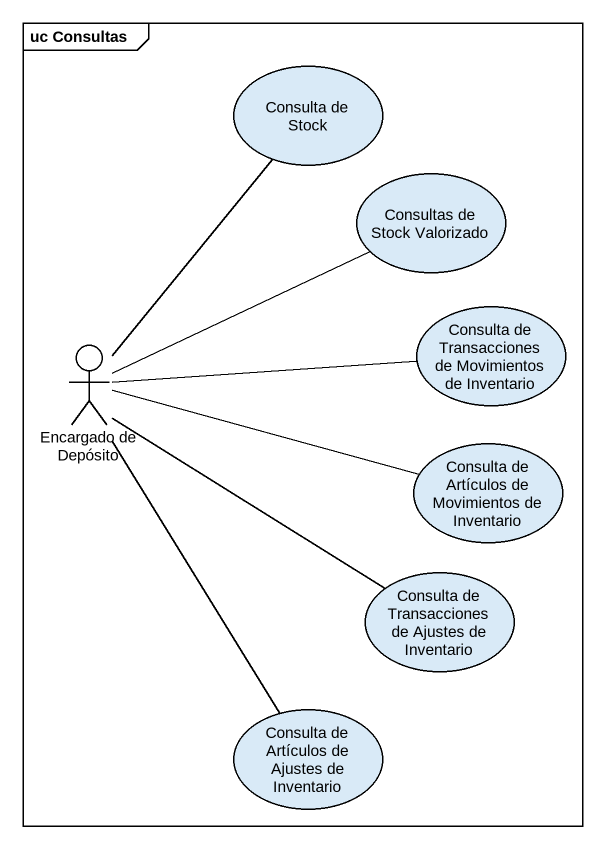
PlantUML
@startuml
mainframe uc Consultas
usecase "Consulta de Stock" as Consulta_de_Stock
usecase "Consultas de Stock Valorizado" as Consultas_de_Stock
usecase "Consulta de Transacciones de Movimientos de Inventario" as Consulta_de_Transacciones
actor "Encargado de Depósito" as Encargado_de_Depósito
usecase "Consulta de Artículos de Movimientos de Inventario" as Consulta_de_Artículos_de
usecase "Consulta de Transacciones de Ajustes de Inventario" as Consulta_de_Transacciones_2
usecase "Consulta de Artículos de Ajustes de Inventario" as Consulta_de_Artículos_de_2
Encargado_de_Depósito -up- Consulta_de_Stock
Encargado_de_Depósito -right- Consultas_de_Stock
Encargado_de_Depósito -right- Consulta_de_Transacciones
Encargado_de_Depósito -right- Consulta_de_Artículos_de
Encargado_de_Depósito -- Consulta_de_Transacciones_2
Encargado_de_Depósito -- Consulta_de_Artículos_de_2
@enduml
